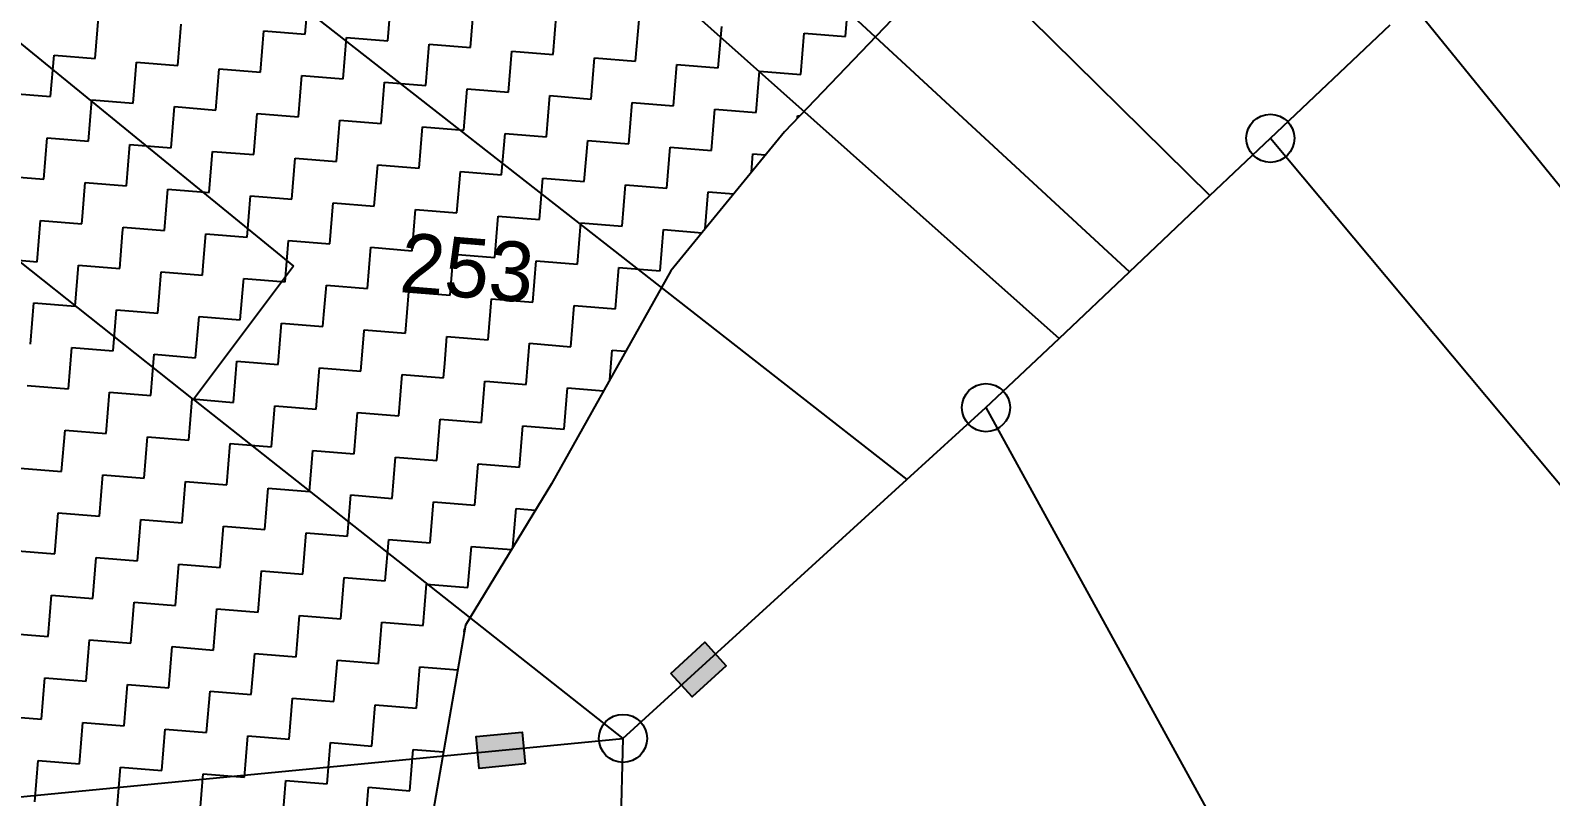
# Model space of a CAD drawing. Header units: metres. Extents: x 286589 to 288713, y 2001360 to 2004418.
# Drawn here: x 287471.6 to 287663.6, y 2002797.3 to 2002894.2 of the extents above; entities that cross this region are included whole.
import ezdxf
from ezdxf.enums import TextEntityAlignment as Align

# ---------------------------------------------------------------- set-up
doc = ezdxf.new("R2010")
doc.units = ezdxf.units.M
doc.header["$MEASUREMENT"] = 0
for name, color, linetype in [('POLY_HATCH', 12, 'Continuous'), ('POLY_PARCEL', 6, 'Continuous'), ('TEXT_PARCEL', 7, 'Continuous')]:
    doc.layers.add(name, color=color, linetype=linetype)
doc.styles.add('TEXT_MAP', font='')
doc.styles.get('TEXT_MAP').set_extended_font_data('Kruti Dev 050')

msp = doc.modelspace()

# ---------------------------------------------------------------- hatches: boundary and pattern name
for points in [[(287559.5, 2002813.83), (287556.78, 2002816.81), (287552.48, 2002812.88), (287555.19, 2002809.9)], [(287527.91, 2002804.89), (287528.3, 2002800.87), (287534.1, 2002801.43), (287533.71, 2002805.45)]]:
    msp.add_hatch(color=256).paths.add_polyline_path(points)

# ---------------------------------------------------------------- linework, layer by layer
for points in [[(287552.48, 2002812.88), (287556.78, 2002816.81), (287559.5, 2002813.83), (287555.19, 2002809.9)], [(287534.1, 2002801.43), (287528.3, 2002800.87), (287527.91, 2002804.89), (287533.71, 2002805.45)]]:
    msp.add_lwpolyline(points, close=True)
for centre in [(287628.22, 2002880.52), (287592.3, 2002846.47), (287546.45, 2002804.66)]:
    msp.add_circle(centre, 3.04)
at = {"layer": 'POLY_HATCH', "linetype": 'Continuous'}
for p, q in [((287506.31, 2002893.68), (287506.74, 2002898.9)), ((287574.57, 2002893.37), (287575, 2002898.59)), ((287516.75, 2002892.83), (287517.17, 2002898.05)), ((287527.18, 2002891.98), (287527.61, 2002897.2)), ((287479.79, 2002890.59), (287480.22, 2002895.81)), ((287490.23, 2002889.74), (287490.66, 2002894.95)), ((287537.62, 2002891.13), (287538.04, 2002896.34)), ((287548.05, 2002890.28), (287548.48, 2002895.49)), ((287500.67, 2002888.89), (287501.09, 2002894.1)), ((287501.09, 2002894.1), (287506.31, 2002893.68)), ((287511.1, 2002888.03), (287511.53, 2002893.25)), ((287511.53, 2002893.25), (287516.75, 2002892.83)), ((287558.49, 2002889.43), (287558.92, 2002894.64)), ((287568.93, 2002888.57), (287569.35, 2002893.79)), ((287569.35, 2002893.79), (287574.57, 2002893.37)), ((287474.15, 2002885.79), (287474.58, 2002891.01)), ((287474.58, 2002891.01), (287479.79, 2002890.59)), ((287521.54, 2002887.18), (287521.96, 2002892.4)), ((287521.96, 2002892.4), (287527.18, 2002891.98)), ((287531.98, 2002886.33), (287532.4, 2002891.55)), ((287532.4, 2002891.55), (287537.62, 2002891.13)), ((287484.59, 2002884.94), (287485.01, 2002890.16)), ((287485.01, 2002890.16), (287490.23, 2002889.74)), ((287495.02, 2002884.09), (287495.45, 2002889.31)), ((287495.45, 2002889.31), (287500.67, 2002888.89)), ((287542.41, 2002885.48), (287542.84, 2002890.7)), ((287542.84, 2002890.7), (287548.05, 2002890.28)), ((287552.85, 2002884.63), (287553.27, 2002889.85)), ((287553.27, 2002889.85), (287558.49, 2002889.43)), ((287563.28, 2002883.78), (287563.71, 2002889)), ((287563.71, 2002889), (287568.93, 2002888.57)), ((287505.46, 2002883.24), (287505.88, 2002888.46)), ((287505.88, 2002888.46), (287511.1, 2002888.03)), ((287515.9, 2002882.39), (287516.32, 2002887.61)), ((287516.32, 2002887.61), (287521.54, 2002887.18)), ((287468.93, 2002886.22), (287474.15, 2002885.79)), ((287478.94, 2002880.15), (287479.37, 2002885.37)), ((287479.37, 2002885.37), (287484.59, 2002884.94)), ((287526.33, 2002881.54), (287526.76, 2002886.76)), ((287526.76, 2002886.76), (287531.98, 2002886.33)), ((287536.77, 2002880.69), (287537.19, 2002885.91)), ((287537.19, 2002885.91), (287542.41, 2002885.48)), ((287489.38, 2002879.3), (287489.81, 2002884.52)), ((287489.81, 2002884.52), (287495.02, 2002884.09)), ((287499.82, 2002878.45), (287500.24, 2002883.67)), ((287500.24, 2002883.67), (287505.46, 2002883.24)), ((287547.2, 2002879.84), (287547.63, 2002885.06)), ((287547.63, 2002885.06), (287552.85, 2002884.63)), ((287557.64, 2002878.99), (287558.07, 2002884.21)), ((287558.07, 2002884.21), (287563.28, 2002883.78)), ((287568.48, 2002883.05), (287568.5, 2002883.36)), ((287568.5, 2002883.36), (287568.75, 2002883.34)), ((287510.25, 2002877.6), (287510.68, 2002882.82)), ((287510.68, 2002882.82), (287515.9, 2002882.39)), ((287520.69, 2002876.75), (287521.11, 2002881.97)), ((287521.11, 2002881.97), (287526.33, 2002881.54)), ((287473.3, 2002875.36), (287473.73, 2002880.58)), ((287473.73, 2002880.58), (287478.94, 2002880.15)), ((287483.74, 2002874.51), (287484.16, 2002879.73)), ((287484.16, 2002879.73), (287489.38, 2002879.3)), ((287531.12, 2002875.9), (287531.55, 2002881.12)), ((287531.55, 2002881.12), (287536.77, 2002880.69)), ((287541.56, 2002875.05), (287541.99, 2002880.26)), ((287541.99, 2002880.26), (287547.2, 2002879.84)), ((287552, 2002874.2), (287552.42, 2002879.41)), ((287552.42, 2002879.41), (287557.64, 2002878.99)), ((287494.17, 2002873.66), (287494.6, 2002878.87)), ((287494.6, 2002878.87), (287499.82, 2002878.45)), ((287504.61, 2002872.81), (287505.03, 2002878.02)), ((287505.03, 2002878.02), (287510.25, 2002877.6)), ((287562.67, 2002876.22), (287562.86, 2002878.56)), ((287562.86, 2002878.56), (287564.47, 2002878.43)), ((287468.08, 2002875.78), (287473.3, 2002875.36)), ((287515.04, 2002871.96), (287515.47, 2002877.17)), ((287515.47, 2002877.17), (287520.69, 2002876.75)), ((287525.48, 2002871.1), (287525.91, 2002876.32)), ((287525.91, 2002876.32), (287531.12, 2002875.9)), ((287478.17, 2002870.64), (287478.52, 2002874.93)), ((287478.52, 2002874.93), (287483.74, 2002874.51)), ((287488.53, 2002868.86), (287488.95, 2002874.08)), ((287488.95, 2002874.08), (287494.17, 2002873.66)), ((287535.92, 2002870.25), (287536.34, 2002875.47)), ((287536.34, 2002875.47), (287541.56, 2002875.05)), ((287546.35, 2002869.4), (287546.78, 2002874.62)), ((287546.78, 2002874.62), (287552, 2002874.2)), ((287556.83, 2002869.06), (287557.21, 2002873.77)), ((287557.21, 2002873.77), (287560.45, 2002873.51)), ((287498.97, 2002868.01), (287499.39, 2002873.23)), ((287499.39, 2002873.23), (287504.61, 2002872.81)), ((287509.4, 2002867.16), (287509.83, 2002872.38)), ((287509.83, 2002872.38), (287515.04, 2002871.96)), ((287472.45, 2002864.92), (287472.87, 2002870.14)), ((287472.87, 2002870.14), (287478.09, 2002869.71)), ((287478.09, 2002869.71), (287478.17, 2002870.64)), ((287519.84, 2002866.31), (287520.26, 2002871.53)), ((287520.26, 2002871.53), (287525.48, 2002871.1)), ((287530.27, 2002865.46), (287530.7, 2002870.68)), ((287530.7, 2002870.68), (287535.92, 2002870.25)), ((287540.71, 2002864.61), (287541.14, 2002869.83)), ((287541.14, 2002869.83), (287546.35, 2002869.4)), ((287482.89, 2002864.07), (287483.25, 2002868.58)), ((287483.25, 2002868.58), (287483.31, 2002869.29)), ((287483.31, 2002869.29), (287488.53, 2002868.86)), ((287493.42, 2002864.45), (287493.75, 2002868.44)), ((287493.75, 2002868.44), (287498.97, 2002868.01)), ((287551.15, 2002863.76), (287551.57, 2002868.98)), ((287551.57, 2002868.98), (287556.44, 2002868.58)), ((287503.76, 2002862.37), (287504.18, 2002867.59)), ((287504.18, 2002867.59), (287509.4, 2002867.16)), ((287514.19, 2002861.52), (287514.62, 2002866.74)), ((287514.62, 2002866.74), (287519.84, 2002866.31)), ((287467.23, 2002865.35), (287472.45, 2002864.92)), ((287477.24, 2002859.28), (287477.67, 2002864.5)), ((287477.67, 2002864.5), (287482.89, 2002864.07)), ((287493.32, 2002863.22), (287493.42, 2002864.45)), ((287524.63, 2002860.67), (287525.06, 2002865.89)), ((287525.06, 2002865.89), (287530.27, 2002865.46)), ((287535.07, 2002859.82), (287535.49, 2002865.04)), ((287535.49, 2002865.04), (287540.71, 2002864.61)), ((287545.5, 2002858.97), (287545.93, 2002864.19)), ((287545.93, 2002864.19), (287551.15, 2002863.76)), ((287487.68, 2002858.43), (287488.1, 2002863.65)), ((287488.1, 2002863.65), (287493.32, 2002863.22)), ((287498.11, 2002857.58), (287498.51, 2002862.39)), ((287498.51, 2002862.39), (287498.54, 2002862.8)), ((287498.54, 2002862.8), (287503.76, 2002862.37)), ((287508.68, 2002858.26), (287508.98, 2002861.94)), ((287508.98, 2002861.94), (287514.19, 2002861.52)), ((287518.99, 2002855.88), (287519.41, 2002861.09)), ((287519.41, 2002861.09), (287524.63, 2002860.67)), ((287529.42, 2002855.03), (287529.85, 2002860.24)), ((287529.85, 2002860.24), (287535.07, 2002859.82)), ((287471.6, 2002854.49), (287472.02, 2002859.7)), ((287472.02, 2002859.7), (287477.24, 2002859.28)), ((287482.04, 2002853.64), (287482.46, 2002858.85)), ((287482.46, 2002858.85), (287487.68, 2002858.43)), ((287508.55, 2002856.73), (287508.68, 2002858.26)), ((287539.86, 2002854.17), (287540.28, 2002859.39)), ((287540.28, 2002859.39), (287545.5, 2002858.97)), ((287492.47, 2002852.78), (287492.9, 2002858)), ((287492.9, 2002858), (287498.11, 2002857.58)), ((287502.91, 2002851.93), (287503.33, 2002857.15)), ((287503.33, 2002857.15), (287508.55, 2002856.73)), ((287513.76, 2002856.19), (287513.77, 2002856.3)), ((287513.77, 2002856.3), (287518.99, 2002855.88)), ((287513.34, 2002851.08), (287513.76, 2002856.19)), ((287523.93, 2002852.07), (287524.21, 2002855.45)), ((287524.21, 2002855.45), (287529.42, 2002855.03)), ((287534.22, 2002849.38), (287534.64, 2002854.6)), ((287534.64, 2002854.6), (287539.86, 2002854.17)), ((287476.39, 2002848.84), (287476.82, 2002854.06)), ((287476.82, 2002854.06), (287482.04, 2002853.64)), ((287486.83, 2002847.99), (287487.25, 2002853.21)), ((287487.25, 2002853.21), (287492.47, 2002852.78)), ((287544.77, 2002849.97), (287545.08, 2002853.75)), ((287545.08, 2002853.75), (287546.81, 2002853.61)), ((287497.26, 2002847.14), (287497.69, 2002852.36)), ((287497.69, 2002852.36), (287502.91, 2002851.93)), ((287507.7, 2002846.29), (287508.13, 2002851.51)), ((287508.13, 2002851.51), (287513.34, 2002851.08)), ((287518.14, 2002845.44), (287518.56, 2002850.66)), ((287518.56, 2002850.66), (287523.78, 2002850.23)), ((287523.78, 2002850.23), (287523.93, 2002852.07)), ((287471.17, 2002849.27), (287476.39, 2002848.84)), ((287528.57, 2002844.59), (287529, 2002849.81)), ((287529, 2002849.81), (287529.62, 2002849.76)), ((287529.62, 2002849.76), (287534.22, 2002849.38)), ((287539.18, 2002845.87), (287539.43, 2002848.96)), ((287539.43, 2002848.96), (287543.99, 2002848.58)), ((287481.18, 2002843.2), (287481.61, 2002848.42)), ((287481.61, 2002848.42), (287486.83, 2002847.99)), ((287491.62, 2002842.35), (287492.05, 2002847.57)), ((287492.05, 2002847.57), (287497.26, 2002847.14)), ((287502.06, 2002841.5), (287502.48, 2002846.72)), ((287502.48, 2002846.72), (287507.7, 2002846.29)), ((287512.49, 2002840.65), (287512.92, 2002845.86)), ((287512.92, 2002845.86), (287518.14, 2002845.44)), ((287522.93, 2002839.8), (287523.35, 2002845.01)), ((287523.35, 2002845.01), (287528.57, 2002844.59)), ((287539.01, 2002843.74), (287539.18, 2002845.87)), ((287475.54, 2002838.41), (287475.97, 2002843.62)), ((287475.97, 2002843.62), (287481.18, 2002843.2)), ((287533.37, 2002838.95), (287533.79, 2002844.16)), ((287533.79, 2002844.16), (287539.01, 2002843.74)), ((287485.98, 2002837.56), (287486.4, 2002842.77)), ((287486.4, 2002842.77), (287491.62, 2002842.35)), ((287496.41, 2002836.7), (287496.84, 2002841.92)), ((287496.84, 2002841.92), (287502.06, 2002841.5)), ((287506.85, 2002835.85), (287507.27, 2002841.07)), ((287507.27, 2002841.07), (287512.49, 2002840.65)), ((287517.29, 2002835), (287517.71, 2002840.22)), ((287517.71, 2002840.22), (287522.93, 2002839.8)), ((287527.72, 2002834.15), (287528.15, 2002839.37)), ((287528.15, 2002839.37), (287533.37, 2002838.95)), ((287470.32, 2002838.83), (287475.54, 2002838.41)), ((287480.33, 2002832.76), (287480.76, 2002837.98)), ((287480.76, 2002837.98), (287485.98, 2002837.56)), ((287490.77, 2002831.91), (287491.2, 2002837.13)), ((287491.2, 2002837.13), (287496.41, 2002836.7)), ((287501.21, 2002831.06), (287501.63, 2002836.28)), ((287501.63, 2002836.28), (287506.85, 2002835.85)), ((287511.64, 2002830.21), (287512.07, 2002835.43)), ((287512.07, 2002835.43), (287517.29, 2002835)), ((287522.08, 2002829.36), (287522.5, 2002834.58)), ((287522.5, 2002834.58), (287527.72, 2002834.15)), ((287532.54, 2002828.82), (287532.94, 2002833.73)), ((287532.94, 2002833.73), (287535.39, 2002833.53)), ((287474.69, 2002827.97), (287475.12, 2002833.19)), ((287475.12, 2002833.19), (287480.33, 2002832.76)), ((287485.13, 2002827.12), (287485.55, 2002832.34)), ((287485.55, 2002832.34), (287490.77, 2002831.91)), ((287495.56, 2002826.27), (287495.99, 2002831.49)), ((287495.99, 2002831.49), (287501.21, 2002831.06)), ((287506, 2002825.42), (287506.42, 2002830.64)), ((287506.42, 2002830.64), (287511.64, 2002830.21)), ((287516.43, 2002824.57), (287516.86, 2002829.79)), ((287516.86, 2002829.79), (287522.08, 2002829.36)), ((287469.47, 2002828.4), (287474.69, 2002827.97)), ((287479.48, 2002822.33), (287479.91, 2002827.54)), ((287479.91, 2002827.54), (287485.13, 2002827.12)), ((287526.87, 2002823.72), (287527.3, 2002828.93)), ((287527.3, 2002828.93), (287532.36, 2002828.52)), ((287489.92, 2002821.48), (287490.34, 2002826.69)), ((287490.34, 2002826.69), (287495.56, 2002826.27)), ((287500.36, 2002820.63), (287500.78, 2002825.84)), ((287500.78, 2002825.84), (287506, 2002825.42)), ((287510.79, 2002819.77), (287511.22, 2002824.99)), ((287511.22, 2002824.99), (287516.43, 2002824.57)), ((287521.23, 2002818.92), (287521.65, 2002824.14)), ((287521.65, 2002824.14), (287526.87, 2002823.72)), ((287473.84, 2002817.53), (287474.26, 2002822.75)), ((287474.26, 2002822.75), (287479.48, 2002822.33)), ((287484.28, 2002816.68), (287484.7, 2002821.9)), ((287484.7, 2002821.9), (287489.92, 2002821.48)), ((287494.71, 2002815.83), (287495.14, 2002821.05)), ((287495.14, 2002821.05), (287500.36, 2002820.63)), ((287505.15, 2002814.98), (287505.57, 2002820.2)), ((287505.57, 2002820.2), (287510.79, 2002819.77)), ((287468.62, 2002817.96), (287473.84, 2002817.53)), ((287515.58, 2002814.13), (287516.01, 2002819.35)), ((287516.01, 2002819.35), (287521.23, 2002818.92)), ((287526.41, 2002818.09), (287526.45, 2002818.5)), ((287526.45, 2002818.5), (287526.48, 2002818.5)), ((287478.63, 2002811.89), (287479.06, 2002817.11)), ((287479.06, 2002817.11), (287484.28, 2002816.68)), ((287489.07, 2002811.04), (287489.49, 2002816.26)), ((287489.49, 2002816.26), (287494.71, 2002815.83)), ((287499.5, 2002810.19), (287499.93, 2002815.41)), ((287499.93, 2002815.41), (287505.15, 2002814.98)), ((287509.94, 2002809.34), (287510.37, 2002814.56)), ((287510.37, 2002814.56), (287515.58, 2002814.13)), ((287472.99, 2002807.1), (287473.41, 2002812.32)), ((287473.41, 2002812.32), (287478.63, 2002811.89)), ((287520.38, 2002808.49), (287520.8, 2002813.71)), ((287520.8, 2002813.71), (287525.58, 2002813.32)), ((287483.43, 2002806.25), (287483.85, 2002811.46)), ((287483.85, 2002811.46), (287489.07, 2002811.04)), ((287493.86, 2002805.4), (287494.29, 2002810.61)), ((287494.29, 2002810.61), (287499.5, 2002810.19)), ((287504.3, 2002804.55), (287504.72, 2002809.76)), ((287504.72, 2002809.76), (287509.94, 2002809.34)), ((287514.73, 2002803.69), (287515.16, 2002808.91)), ((287515.16, 2002808.91), (287520.38, 2002808.49)), ((287467.77, 2002807.52), (287472.99, 2002807.1)), ((287477.78, 2002801.45), (287478.21, 2002806.67)), ((287478.21, 2002806.67), (287483.43, 2002806.25)), ((287488.22, 2002800.6), (287488.64, 2002805.82)), ((287488.64, 2002805.82), (287493.86, 2002805.4)), ((287498.65, 2002799.75), (287499.08, 2002804.97)), ((287499.08, 2002804.97), (287504.3, 2002804.55)), ((287509.09, 2002798.9), (287509.52, 2002804.12)), ((287509.52, 2002804.12), (287514.73, 2002803.69)), ((287519.53, 2002798.05), (287519.95, 2002803.27)), ((287519.95, 2002803.27), (287523.78, 2002802.96)), ((287472.14, 2002796.66), (287472.56, 2002801.88)), ((287472.56, 2002801.88), (287477.78, 2002801.45)), ((287482.57, 2002795.81), (287483, 2002801.03)), ((287483, 2002801.03), (287488.22, 2002800.6)), ((287493.01, 2002794.96), (287493.44, 2002800.18)), ((287493.44, 2002800.18), (287498.65, 2002799.75)), ((287503.45, 2002794.11), (287503.87, 2002799.33)), ((287503.87, 2002799.33), (287509.09, 2002798.9)), ((287513.88, 2002793.26), (287514.31, 2002798.48)), ((287514.31, 2002798.48), (287519.53, 2002798.05))]:
    msp.add_line(p, q, dxfattribs=at)
at = {"layer": 'POLY_HATCH'}
for p, q in [((287583.51, 2002898.74), (287566.84, 2002881.34)), ((287566.84, 2002881.34), (287552.5, 2002863.75)), ((287552.5, 2002863.75), (287537.41, 2002836.85)), ((287537.41, 2002836.85), (287526.57, 2002818.97)), ((287526.57, 2002818.97), (287522.15, 2002793.54))]:
    msp.add_line(p, q, dxfattribs=at)
at = {"layer": 'POLY_PARCEL'}
for p, q in [((287427.89, 2003032.57), (287610.42, 2002863.64)), ((287424.05, 2003013.44), (287601.53, 2002855.22)), ((287416.94, 2002966.79), (287582.32, 2002837.37)), ((287403.85, 2002946.86), (287504.82, 2002864.34)), ((287561.35, 2002931.78), (287620.58, 2002873.28)), ((287646.13, 2002897.49), (287781.65, 2002730.29)), ((287628.22, 2002880.52), (287643.34, 2002894.85)), ((287620.58, 2002873.28), (287628.22, 2002880.52)), ((287628.22, 2002880.52), (287768.45, 2002712.76)), ((287610.42, 2002863.64), (287620.58, 2002873.28)), ((287492.22, 2002847.48), (287468.86, 2002866.06)), ((287504.82, 2002864.34), (287492.22, 2002847.48)), ((287601.53, 2002855.22), (287610.42, 2002863.64)), ((287592.3, 2002846.47), (287601.53, 2002855.22)), ((287492.22, 2002847.48), (287546.45, 2002804.66)), ((287582.32, 2002837.37), (287592.3, 2002846.47)), ((287592.3, 2002846.47), (287658.86, 2002725.29)), ((287546.45, 2002804.66), (287582.32, 2002837.37)), ((287359.11, 2002786.51), (287546.45, 2002804.66)), ((287546.45, 2002804.66), (287542.73, 2002662.01))]:
    msp.add_line(p, q, dxfattribs=at)

# ---------------------------------------------------------------- texts
at = {"layer": 'TEXT_PARCEL', "style": 'TEXT_MAP'}
msp.add_text('253', height=7.539, rotation=355.34, dxfattribs=at).set_placement((287526.47, 2002860.41), align=Align.CENTER)

doc.saveas('drawing.dxf')
